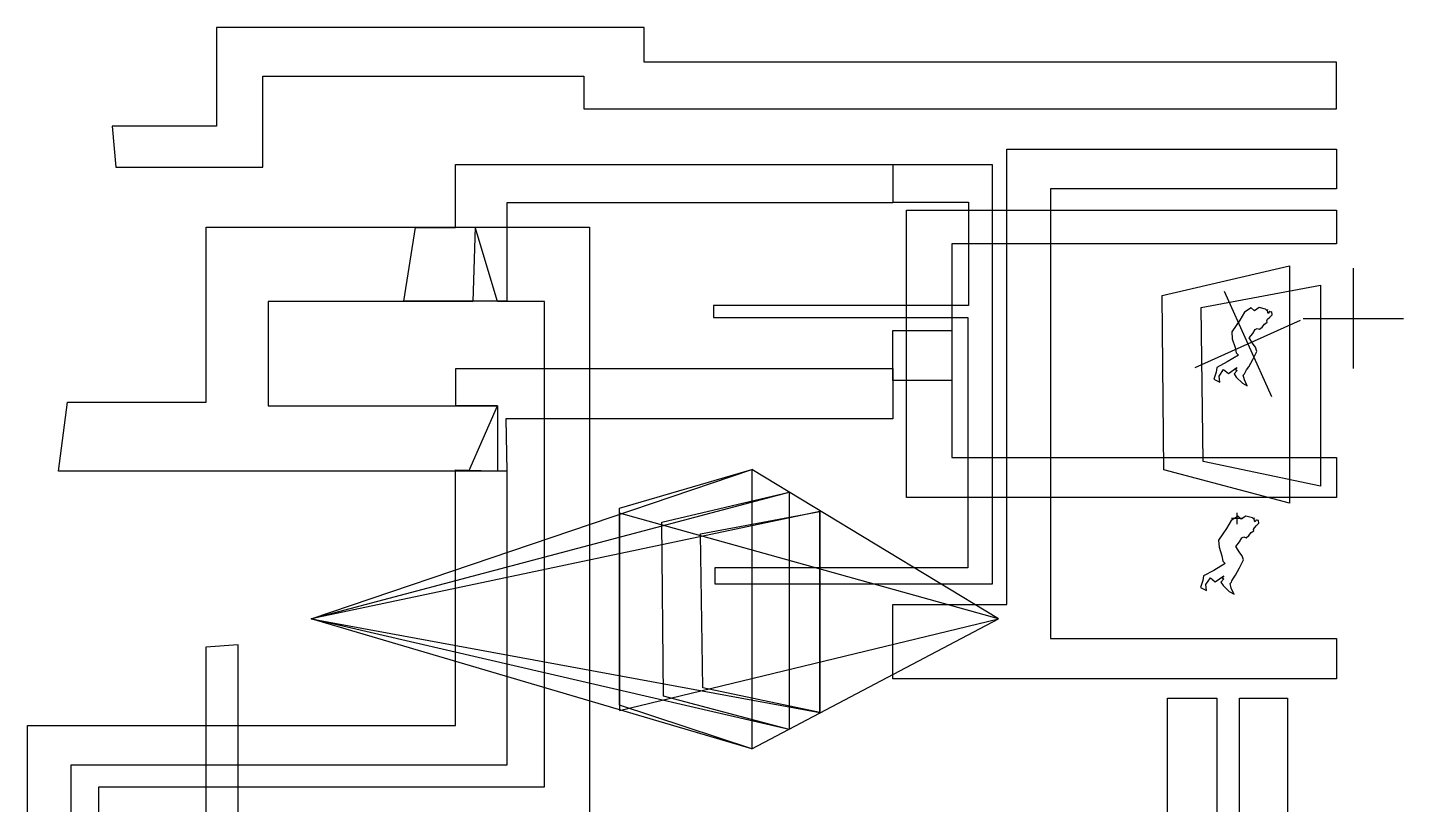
# Model space of a CAD drawing. Extents: x -3.6 to 36, y -4.5 to 18.6.
# Drawn here: x 6.43 to 21.92, y 9.83 to 18.58 of the extents above; entities that cross this region are included whole.
import ezdxf

# ---------------------------------------------------------------- set-up
doc = ezdxf.new("R2010")
doc.units = 0

msp = doc.modelspace()

# ---------------------------------------------------------------- linework, layer by layer
at = {"layer": 'ConstructionBot'}
for p, q in [((9.62219, 11.9208), (14.58514, 13.60192)), ((14.58514, 13.60192), (14.5851, 10.4589)), ((14.58514, 13.60192), (14.5851, 10.4589)), ((17.3634, 11.9208), (14.58514, 13.60192)), ((9.62219, 11.9208), (15.00538, 13.34732)), ((15.00538, 13.34732), (15.0054, 10.6747)), ((15.3522, 13.1289), (9.62219, 11.9208)), ((17.3634, 11.9208), (13.0932, 13.112)), ((13.0932, 13.112), (13.0932, 10.8915)), ((15.3522, 10.8657), (15.3522, 13.1289)), ((14.5851, 10.4589), (9.62219, 11.9208)), ((15.0054, 10.6747), (9.62219, 11.9208)), ((9.62219, 11.9208), (15.3522, 10.8657)), ((13.0932, 10.8915), (17.3634, 11.9208)), ((14.5851, 10.4589), (17.3634, 11.9208))]:
    msp.add_line(p, q, dxfattribs=at)
at = {"layer": 'Flow'}
for p, q in [((13.3708, 18.5798), (8.55848, 18.5798)), ((8.55848, 18.5798), (8.55848, 17.4689)), ((13.3708, 18.1897), (13.3708, 18.5798)), ((21.1668, 18.1897), (13.3708, 18.1897)), ((21.1668, 17.6643), (21.1668, 18.1897)), ((9.08023, 17.009), (9.08023, 18.0318)), ((9.08023, 18.0318), (12.6938, 18.0318)), ((12.6938, 18.0318), (12.6938, 17.6643)), ((12.6938, 17.6643), (21.1668, 17.6643)), ((8.55848, 17.4689), (7.38333, 17.4689)), ((7.38333, 17.4689), (7.42413, 17.009)), ((7.42413, 17.009), (9.08023, 17.009)), ((11.2476, 16.3298), (11.2476, 17.0363)), ((11.2476, 17.0363), (16.1741, 17.0363)), ((16.1741, 17.0363), (16.1741, 16.607128)), ((16.1741, 16.607128), (11.8247, 16.6072)), ((11.8247, 16.6072), (11.8247, 15.4973)), ((16.3249, 14.6045), (16.3249, 16.5241)), ((16.3249, 16.5241), (21.1668, 16.5241)), ((21.1668, 16.5241), (21.1668, 16.1437)), ((8.44047, 14.3623), (8.44047, 16.3305)), ((8.44047, 16.3305), (11.4692, 16.3305)), ((10.6666, 15.4973), (10.797, 16.3298)), ((10.797, 16.3298), (11.2476, 16.3298)), ((11.4692, 16.3305), (11.444421, 15.496732)), ((21.1668, 16.1437), (16.8365, 16.1437)), ((16.8365, 16.1437), (16.8365, 14.6048)), ((11.444421, 15.496732), (9.13781, 15.4967)), ((9.13781, 15.4967), (9.13781, 14.3187)), ((11.8247, 15.4973), (10.6666, 15.4973)), ((16.1741, 15.1665), (16.8388, 15.1665)), ((16.1741, 14.6045), (16.1741, 15.1665)), ((16.8388, 15.1665), (16.8388, 13.7368)), ((11.2504, 14.3187), (11.2504, 14.739811)), ((11.2504, 14.739811), (16.1741, 14.7398)), ((16.1741, 14.7398), (16.1741, 14.1743)), ((16.3249, 14.6045), (16.1741, 14.6045)), ((16.8365, 14.6048), (16.3249, 14.6045)), ((16.3249, 13.2878), (16.3249, 14.6045)), ((6.7773, 13.5858), (6.88041, 14.3623)), ((6.88041, 14.3623), (8.44047, 14.3623)), ((9.13781, 14.3187), (11.7218, 14.3187)), ((11.7218, 14.3187), (11.2504, 14.3187)), ((11.3986, 13.5854), (11.7218, 14.3187)), ((11.7218, 14.3187), (11.7218, 13.5858)), ((16.1741, 14.1743), (11.8148, 14.1743)), ((11.8148, 14.1743), (11.826794, 13.585471)), ((16.8388, 13.7368), (21.1668, 13.7368)), ((21.1668, 13.7368), (21.1668, 13.2878)), ((11.7218, 13.5858), (6.7773, 13.5858)), ((11.826794, 13.585471), (11.3986, 13.5854)), ((21.1668, 13.2878), (16.3249, 13.2878)), ((19.2669, 4.62218), (19.2669, 11.0289)), ((19.2669, 11.0289), (19.8201, 11.0289)), ((19.8201, 11.0289), (19.8201, 4.19637)), ((20.0762, 1.98849), (20.0762, 11.0287)), ((20.0762, 11.0287), (20.6163, 11.0287)), ((20.6163, 11.0287), (20.6163, 1.43026))]:
    msp.add_line(p, q, dxfattribs=at)
at = {"layer": 'Flow over'}
for p, q in [((17.2951, 17.0353), (16.1741, 17.0353)), ((16.1741, 17.0353), (16.1741, 16.6138)), ((17.2951, 12.3144), (17.2951, 17.0353)), ((16.1741, 16.6138), (17.0255, 16.6138)), ((17.0255, 16.6138), (17.0255, 15.4492)), ((17.0255, 15.4492), (14.1541, 15.4492)), ((14.1541, 15.4492), (14.1541, 15.3134)), ((14.1541, 15.3134), (17.0167, 15.3134)), ((17.0167, 15.3134), (17.0167, 12.4975)), ((17.0167, 12.4975), (14.1667, 12.4975)), ((14.1667, 12.4975), (14.1667, 12.3144)), ((14.1667, 12.3144), (17.2951, 12.3144)), ((8.79906, 11.6272), (8.4356, 11.6037)), ((8.79906, 7.99323), (8.79906, 11.6272)), ((8.4356, 11.6037), (8.4356, 8.3347))]:
    msp.add_line(p, q, dxfattribs=at)
at = {"layer": 'Flow Under'}
for p, q in [((17.4549, 12.0835), (17.4549, 17.2104)), ((17.4549, 17.2104), (21.1668, 17.2104)), ((21.1668, 17.2104), (21.1668, 16.7617)), ((21.1668, 16.7617), (17.9481, 16.7617)), ((17.9481, 16.7617), (17.9481, 11.7017)), ((11.4692, 16.3305), (12.7557, 16.3305)), ((11.7218, 15.4937), (11.4692, 16.3305)), ((12.7557, 16.3305), (12.7557, 13.6156)), ((12.2494, 15.4937), (11.7218, 15.4937)), ((12.2494, 10.0287), (12.2494, 15.4937)), ((11.2493, 10.721), (11.2493, 13.5991)), ((11.2493, 13.5991), (11.8268, 13.5854)), ((11.8268, 13.5854), (11.8268, 10.2736)), ((12.7557, 13.6156), (12.7557, 9.52622)), ((16.1741, 12.0835), (17.4549, 12.0835)), ((16.1741, 11.2449), (16.1741, 12.0835)), ((17.9481, 11.7017), (21.1668, 11.7017)), ((21.1668, 11.7017), (21.1668, 11.2449)), ((21.1668, 11.2449), (16.1741, 11.2449)), ((6.42881, 5.56798), (6.42881, 10.721)), ((6.42881, 10.721), (11.2493, 10.721)), ((11.8268, 10.2736), (6.91802, 10.2736)), ((6.91802, 10.2736), (6.91802, 6.03273)), ((7.23052, 8.64836), (7.23052, 10.0287)), ((7.23052, 10.0287), (12.2494, 10.0287))]:
    msp.add_line(p, q, dxfattribs=at)
at = {"layer": 'Layer 1'}
for p, q in [((19.207329, 15.560628), (20.641109, 15.895959)), ((20.641109, 15.895959), (20.6411, 13.2234)), ((21.3574, 15.8696), (21.3574, 14.7387)), ((21.3574, 15.8696), (21.3574, 14.7387)), ((21.3574, 15.8696), (21.3574, 14.7387)), ((21.3574, 15.8696), (21.3574, 14.7387)), ((21.3574, 15.8696), (21.3574, 14.7387)), ((21.3574, 15.8696), (21.3574, 14.7387)), ((21.3574, 15.8696), (21.3574, 14.7387)), ((21.3574, 15.8696), (21.3574, 14.7387)), ((21.3574, 15.8696), (21.3574, 14.7387)), ((21.3574, 15.8696), (21.3574, 14.7387)), ((21.3574, 15.8696), (21.3574, 14.7387)), ((21.3574, 15.8696), (21.3574, 14.7387)), ((21.3574, 15.8696), (21.3574, 14.7387)), ((21.3574, 15.8696), (21.3574, 14.7387)), ((19.644176, 15.427827), (20.988006, 15.677507)), ((20.988006, 15.677507), (20.988, 13.4143)), ((19.22591, 13.598048), (19.207329, 15.560628)), ((19.9048, 15.6106), (20.43615, 14.42523)), ((19.66729, 13.692547), (19.644176, 15.427827)), ((20.130745, 15.373602), (20.07973, 15.286175)), ((20.209234, 15.424719), (20.130745, 15.373602)), ((20.244441, 15.390764), (20.209234, 15.424719)), ((20.298193, 15.425802), (20.244441, 15.390764)), ((20.3705, 15.4073), (20.298193, 15.425802)), ((20.371104, 15.404301), (20.3705, 15.4073)), ((20.387357, 15.390724), (20.371104, 15.404301)), ((20.392076, 15.403567), (20.387357, 15.390724)), ((20.395987, 15.368229), (20.392076, 15.403567)), ((20.401595, 15.359308), (20.395987, 15.368229)), ((20.414699, 15.384409), (20.401595, 15.359308)), ((20.417211, 15.38006), (20.414699, 15.384409)), ((20.417126, 15.32005), (20.443991, 15.345252)), ((20.418706, 15.378705), (20.417211, 15.38006)), ((20.423239, 15.380258), (20.418706, 15.378705)), ((20.430975, 15.375618), (20.423239, 15.380258)), ((20.439845, 15.376803), (20.430975, 15.375618)), ((20.443991, 15.345252), (20.439845, 15.376803)), ((19.5778, 14.7523), (20.76317, 15.28365)), ((20.039758, 15.223517), (19.988973, 15.155174)), ((20.07973, 15.286175), (20.039758, 15.223517)), ((20.251822, 15.180914), (20.275382, 15.19071)), ((20.275382, 15.19071), (20.299845, 15.181622)), ((20.299845, 15.181622), (20.330751, 15.205131)), ((20.330751, 15.205131), (20.35641, 15.238567)), ((20.35641, 15.238567), (20.388215, 15.260433)), ((20.384563, 15.275645), (20.392985, 15.294083)), ((20.388215, 15.260433), (20.384563, 15.275645)), ((20.392985, 15.294083), (20.417126, 15.32005)), ((20.7919, 15.3042), (21.9228, 15.3042)), ((20.7919, 15.3042), (21.9228, 15.3042)), ((20.7919, 15.3042), (21.9228, 15.3042)), ((20.7919, 15.3042), (21.9228, 15.3042)), ((20.7919, 15.3042), (21.9228, 15.3042)), ((20.7919, 15.3042), (21.9228, 15.3042)), ((20.7919, 15.3042), (21.9228, 15.3042)), ((20.7919, 15.3042), (21.9228, 15.3042)), ((20.7919, 15.3042), (21.9228, 15.3042)), ((20.7919, 15.3042), (21.9228, 15.3042)), ((20.7919, 15.3042), (21.9228, 15.3042)), ((20.7919, 15.3042), (21.9228, 15.3042)), ((20.7919, 15.3042), (21.9228, 15.3042)), ((20.7919, 15.3042), (21.9228, 15.3042)), ((19.988973, 15.155174), (19.994908, 15.074676)), ((19.994908, 15.074676), (20.027682, 14.976845)), ((20.184975, 15.084268), (20.224579, 15.134113)), ((20.228349, 15.012953), (20.184975, 15.084268)), ((20.224579, 15.134113), (20.251822, 15.180914)), ((20.065062, 14.89136), (19.936946, 14.813903)), ((20.027682, 14.976845), (20.038477, 14.917485)), ((20.038477, 14.917485), (20.065062, 14.89136)), ((20.225305, 14.841342), (20.27103, 14.931594)), ((20.255779, 14.979333), (20.228349, 15.012953)), ((20.27103, 14.931594), (20.255779, 14.979333)), ((19.819443, 14.753566), (19.811756, 14.699043)), ((19.936946, 14.813903), (19.819443, 14.753566)), ((19.847992, 14.653622), (19.8975, 14.728021)), ((19.8975, 14.728021), (19.950809, 14.685478)), ((19.950809, 14.685478), (20.047478, 14.752852)), ((20.047478, 14.752852), (20.030271, 14.729944)), ((20.030271, 14.729944), (20.049301, 14.71854)), ((20.140443, 14.696569), (20.156764, 14.727314)), ((20.156764, 14.727314), (20.182395, 14.76)), ((20.182395, 14.76), (20.225305, 14.841342)), ((19.811756, 14.699043), (19.787465, 14.620031)), ((19.787465, 14.620031), (19.853332, 14.585923)), ((19.853332, 14.585923), (19.847992, 14.653622)), ((20.049301, 14.71854), (20.016766, 14.681116)), ((20.016766, 14.681116), (20.040109, 14.64183)), ((20.040109, 14.64183), (20.110361, 14.574881)), ((20.110361, 14.574881), (20.164183, 14.545286)), ((20.119259, 14.665894), (20.134268, 14.68116)), ((20.133274, 14.612691), (20.119259, 14.665894)), ((20.147781, 14.578901), (20.133274, 14.612691)), ((20.134268, 14.68116), (20.140443, 14.696569)), ((20.164183, 14.545286), (20.147781, 14.578901)), ((20.988, 13.4143), (19.66729, 13.692547)), ((13.0932, 13.1694), (14.58511, 13.601935)), ((13.0932, 13.1694), (14.58511, 13.601935)), ((13.0932, 13.1694), (14.58511, 13.601935)), ((13.0932, 13.1694), (14.58511, 13.601935)), ((13.0932, 13.1694), (14.58511, 13.601935)), ((13.0932, 13.1694), (14.58511, 13.601935)), ((13.0932, 13.1694), (14.58511, 13.601935)), ((14.58511, 13.601935), (14.5851, 10.4589)), ((14.58511, 13.601935), (14.5851, 10.4589)), ((14.58511, 13.601935), (14.5851, 10.4589)), ((14.58511, 13.601935), (14.5851, 10.4589)), ((14.58511, 13.601935), (14.5851, 10.4589)), ((14.58511, 13.601935), (14.5851, 10.4589)), ((14.58511, 13.601935), (14.5851, 10.4589)), ((20.6411, 13.2234), (19.22591, 13.598048)), ((13.571628, 13.011928), (15.005408, 13.347259)), ((13.571628, 13.011928), (15.005408, 13.347259)), ((15.005408, 13.347259), (15.0054, 10.6747)), ((15.005408, 13.347259), (15.0054, 10.6747)), ((13.09319, 10.948848), (13.0932, 13.1694)), ((13.09319, 10.948848), (13.0932, 13.1694)), ((13.09319, 10.948848), (13.0932, 13.1694)), ((13.09319, 10.948848), (13.0932, 13.1694)), ((13.09319, 10.948848), (13.0932, 13.1694)), ((13.09319, 10.948848), (13.0932, 13.1694)), ((13.09319, 10.948848), (13.0932, 13.1694)), ((14.008376, 12.879227), (15.352206, 13.128907)), ((14.008376, 12.879227), (15.352206, 13.128907)), ((15.352206, 13.128907), (15.3522, 10.8657)), ((15.352206, 13.128907), (15.3522, 10.8657)), ((19.981445, 13.027202), (19.93043, 12.939775)), ((19.981445, 13.027202), (19.93043, 12.939775)), ((20.059934, 13.078319), (19.981445, 13.027202)), ((20.059934, 13.078319), (19.981445, 13.027202)), ((20.1153, 13.0513), (19.9857, 13.0513)), ((20.1153, 13.0513), (19.9857, 13.0513)), ((20.1153, 13.0513), (19.9857, 13.0513)), ((20.1153, 13.0513), (19.9857, 13.0513)), ((20.1153, 13.0513), (19.9857, 13.0513)), ((20.1153, 13.0513), (19.9857, 13.0513)), ((20.1153, 13.0513), (19.9857, 13.0513)), ((20.1153, 13.0513), (19.9857, 13.0513)), ((20.1153, 13.0513), (19.9857, 13.0513)), ((20.1153, 13.0513), (19.9857, 13.0513)), ((20.1153, 13.0513), (19.9857, 13.0513)), ((20.1153, 13.0513), (19.9857, 13.0513)), ((20.1153, 13.0513), (19.9857, 13.0513)), ((20.1153, 13.0513), (19.9857, 13.0513)), ((20.0505, 12.9864), (20.0505, 13.1161)), ((20.0505, 12.9864), (20.0505, 13.1161)), ((20.0505, 12.9864), (20.0505, 13.1161)), ((20.0505, 12.9864), (20.0505, 13.1161)), ((20.0505, 12.9864), (20.0505, 13.1161)), ((20.0505, 12.9864), (20.0505, 13.1161)), ((20.0505, 12.9864), (20.0505, 13.1161)), ((20.0505, 12.9864), (20.0505, 13.1161)), ((20.0505, 12.9864), (20.0505, 13.1161)), ((20.0505, 12.9864), (20.0505, 13.1161)), ((20.0505, 12.9864), (20.0505, 13.1161)), ((20.0505, 12.9864), (20.0505, 13.1161)), ((20.0505, 12.9864), (20.0505, 13.1161)), ((20.0505, 12.9864), (20.0505, 13.1161)), ((20.095141, 13.044364), (20.059934, 13.078319)), ((20.095141, 13.044364), (20.059934, 13.078319)), ((20.148893, 13.079403), (20.095141, 13.044364)), ((20.148893, 13.079403), (20.095141, 13.044364)), ((20.2212, 13.0609), (20.148893, 13.079403)), ((20.2212, 13.0609), (20.148893, 13.079403)), ((20.221804, 13.057901), (20.2212, 13.0609)), ((20.221804, 13.057901), (20.2212, 13.0609)), ((20.238057, 13.044324), (20.221804, 13.057901)), ((20.238057, 13.044324), (20.221804, 13.057901)), ((20.242776, 13.057167), (20.238057, 13.044324)), ((20.242776, 13.057167), (20.238057, 13.044324)), ((20.246687, 13.021829), (20.242776, 13.057167)), ((20.246687, 13.021829), (20.242776, 13.057167)), ((20.252295, 13.012908), (20.246687, 13.021829)), ((20.252295, 13.012908), (20.246687, 13.021829)), ((20.265399, 13.038009), (20.252295, 13.012908)), ((20.265399, 13.038009), (20.252295, 13.012908)), ((20.267911, 13.03366), (20.265399, 13.038009)), ((20.267911, 13.03366), (20.265399, 13.038009)), ((20.269406, 13.032305), (20.267911, 13.03366)), ((20.269406, 13.032305), (20.267911, 13.03366)), ((20.273939, 13.033858), (20.269406, 13.032305)), ((20.273939, 13.033858), (20.269406, 13.032305)), ((20.281675, 13.029218), (20.273939, 13.033858)), ((20.281675, 13.029218), (20.273939, 13.033858)), ((20.290545, 13.030403), (20.281675, 13.029218)), ((20.290545, 13.030403), (20.281675, 13.029218)), ((20.294691, 12.998852), (20.290545, 13.030403)), ((20.294691, 12.998852), (20.290545, 13.030403)), ((13.59021, 11.049348), (13.571628, 13.011928)), ((13.59021, 11.049348), (13.571628, 13.011928)), ((14.03149, 11.143947), (14.008376, 12.879227)), ((14.03149, 11.143947), (14.008376, 12.879227)), ((19.890458, 12.877117), (19.839673, 12.808774)), ((19.890458, 12.877117), (19.839673, 12.808774)), ((19.93043, 12.939775), (19.890458, 12.877117)), ((19.93043, 12.939775), (19.890458, 12.877117)), ((20.181451, 12.858731), (20.20711, 12.892167)), ((20.181451, 12.858731), (20.20711, 12.892167)), ((20.20711, 12.892167), (20.238915, 12.914033)), ((20.20711, 12.892167), (20.238915, 12.914033)), ((20.235263, 12.929245), (20.243685, 12.947683)), ((20.235263, 12.929245), (20.243685, 12.947683)), ((20.238915, 12.914033), (20.235263, 12.929245)), ((20.238915, 12.914033), (20.235263, 12.929245)), ((20.243685, 12.947683), (20.267826, 12.97365)), ((20.243685, 12.947683), (20.267826, 12.97365)), ((20.267826, 12.97365), (20.294691, 12.998852)), ((20.267826, 12.97365), (20.294691, 12.998852)), ((19.839673, 12.808774), (19.845608, 12.728276)), ((19.839673, 12.808774), (19.845608, 12.728276)), ((19.845608, 12.728276), (19.878382, 12.630445)), ((19.845608, 12.728276), (19.878382, 12.630445)), ((20.035675, 12.737868), (20.075279, 12.787713)), ((20.035675, 12.737868), (20.075279, 12.787713)), ((20.079049, 12.666553), (20.035675, 12.737868)), ((20.079049, 12.666553), (20.035675, 12.737868)), ((20.075279, 12.787713), (20.102522, 12.834514)), ((20.075279, 12.787713), (20.102522, 12.834514)), ((20.102522, 12.834514), (20.126082, 12.84431)), ((20.102522, 12.834514), (20.126082, 12.84431)), ((20.126082, 12.84431), (20.150545, 12.835222)), ((20.126082, 12.84431), (20.150545, 12.835222)), ((20.150545, 12.835222), (20.181451, 12.858731)), ((20.150545, 12.835222), (20.181451, 12.858731)), ((19.878382, 12.630445), (19.889177, 12.571085)), ((19.878382, 12.630445), (19.889177, 12.571085)), ((19.889177, 12.571085), (19.915762, 12.54496)), ((19.889177, 12.571085), (19.915762, 12.54496)), ((20.076005, 12.494942), (20.12173, 12.585194)), ((20.076005, 12.494942), (20.12173, 12.585194)), ((20.106479, 12.632933), (20.079049, 12.666553)), ((20.106479, 12.632933), (20.079049, 12.666553)), ((20.12173, 12.585194), (20.106479, 12.632933)), ((20.12173, 12.585194), (20.106479, 12.632933)), ((19.670143, 12.407166), (19.662456, 12.352643)), ((19.670143, 12.407166), (19.662456, 12.352643)), ((19.787646, 12.467503), (19.670143, 12.407166)), ((19.787646, 12.467503), (19.670143, 12.407166)), ((19.915762, 12.54496), (19.787646, 12.467503)), ((19.915762, 12.54496), (19.787646, 12.467503)), ((19.801509, 12.339078), (19.898178, 12.406452)), ((19.801509, 12.339078), (19.898178, 12.406452)), ((19.898178, 12.406452), (19.880971, 12.383544)), ((19.898178, 12.406452), (19.880971, 12.383544)), ((20.007464, 12.380914), (20.033095, 12.4136)), ((20.007464, 12.380914), (20.033095, 12.4136)), ((20.033095, 12.4136), (20.076005, 12.494942)), ((20.033095, 12.4136), (20.076005, 12.494942)), ((19.662456, 12.352643), (19.638165, 12.273631)), ((19.662456, 12.352643), (19.638165, 12.273631)), ((19.638165, 12.273631), (19.704032, 12.239523)), ((19.638165, 12.273631), (19.704032, 12.239523)), ((19.698692, 12.307222), (19.7482, 12.381621)), ((19.698692, 12.307222), (19.7482, 12.381621)), ((19.704032, 12.239523), (19.698692, 12.307222)), ((19.704032, 12.239523), (19.698692, 12.307222)), ((19.7482, 12.381621), (19.801509, 12.339078)), ((19.7482, 12.381621), (19.801509, 12.339078)), ((19.900001, 12.37214), (19.867466, 12.334716)), ((19.900001, 12.37214), (19.867466, 12.334716)), ((19.867466, 12.334716), (19.890809, 12.29543)), ((19.867466, 12.334716), (19.890809, 12.29543)), ((19.880971, 12.383544), (19.900001, 12.37214)), ((19.880971, 12.383544), (19.900001, 12.37214)), ((19.890809, 12.29543), (19.961061, 12.228481)), ((19.890809, 12.29543), (19.961061, 12.228481)), ((19.969959, 12.319494), (19.984968, 12.33476)), ((19.969959, 12.319494), (19.984968, 12.33476)), ((19.983974, 12.266291), (19.969959, 12.319494)), ((19.983974, 12.266291), (19.969959, 12.319494)), ((19.998481, 12.232501), (19.983974, 12.266291)), ((19.998481, 12.232501), (19.983974, 12.266291)), ((19.984968, 12.33476), (19.991143, 12.350169)), ((19.984968, 12.33476), (19.991143, 12.350169)), ((19.991143, 12.350169), (20.007464, 12.380914)), ((19.991143, 12.350169), (20.007464, 12.380914)), ((19.961061, 12.228481), (20.014883, 12.198886)), ((19.961061, 12.228481), (20.014883, 12.198886)), ((20.014883, 12.198886), (19.998481, 12.232501)), ((20.014883, 12.198886), (19.998481, 12.232501)), ((15.0054, 10.6747), (13.59021, 11.049348)), ((15.0054, 10.6747), (13.59021, 11.049348)), ((15.3522, 10.8657), (14.03149, 11.143947)), ((15.3522, 10.8657), (14.03149, 11.143947)), ((14.5851, 10.4589), (13.09319, 10.948848)), ((14.5851, 10.4589), (13.09319, 10.948848)), ((14.5851, 10.4589), (13.09319, 10.948848)), ((14.5851, 10.4589), (13.09319, 10.948848)), ((14.5851, 10.4589), (13.09319, 10.948848)), ((14.5851, 10.4589), (13.09319, 10.948848)), ((14.5851, 10.4589), (13.09319, 10.948848))]:
    msp.add_line(p, q, dxfattribs=at)

doc.saveas('drawing.dxf')
